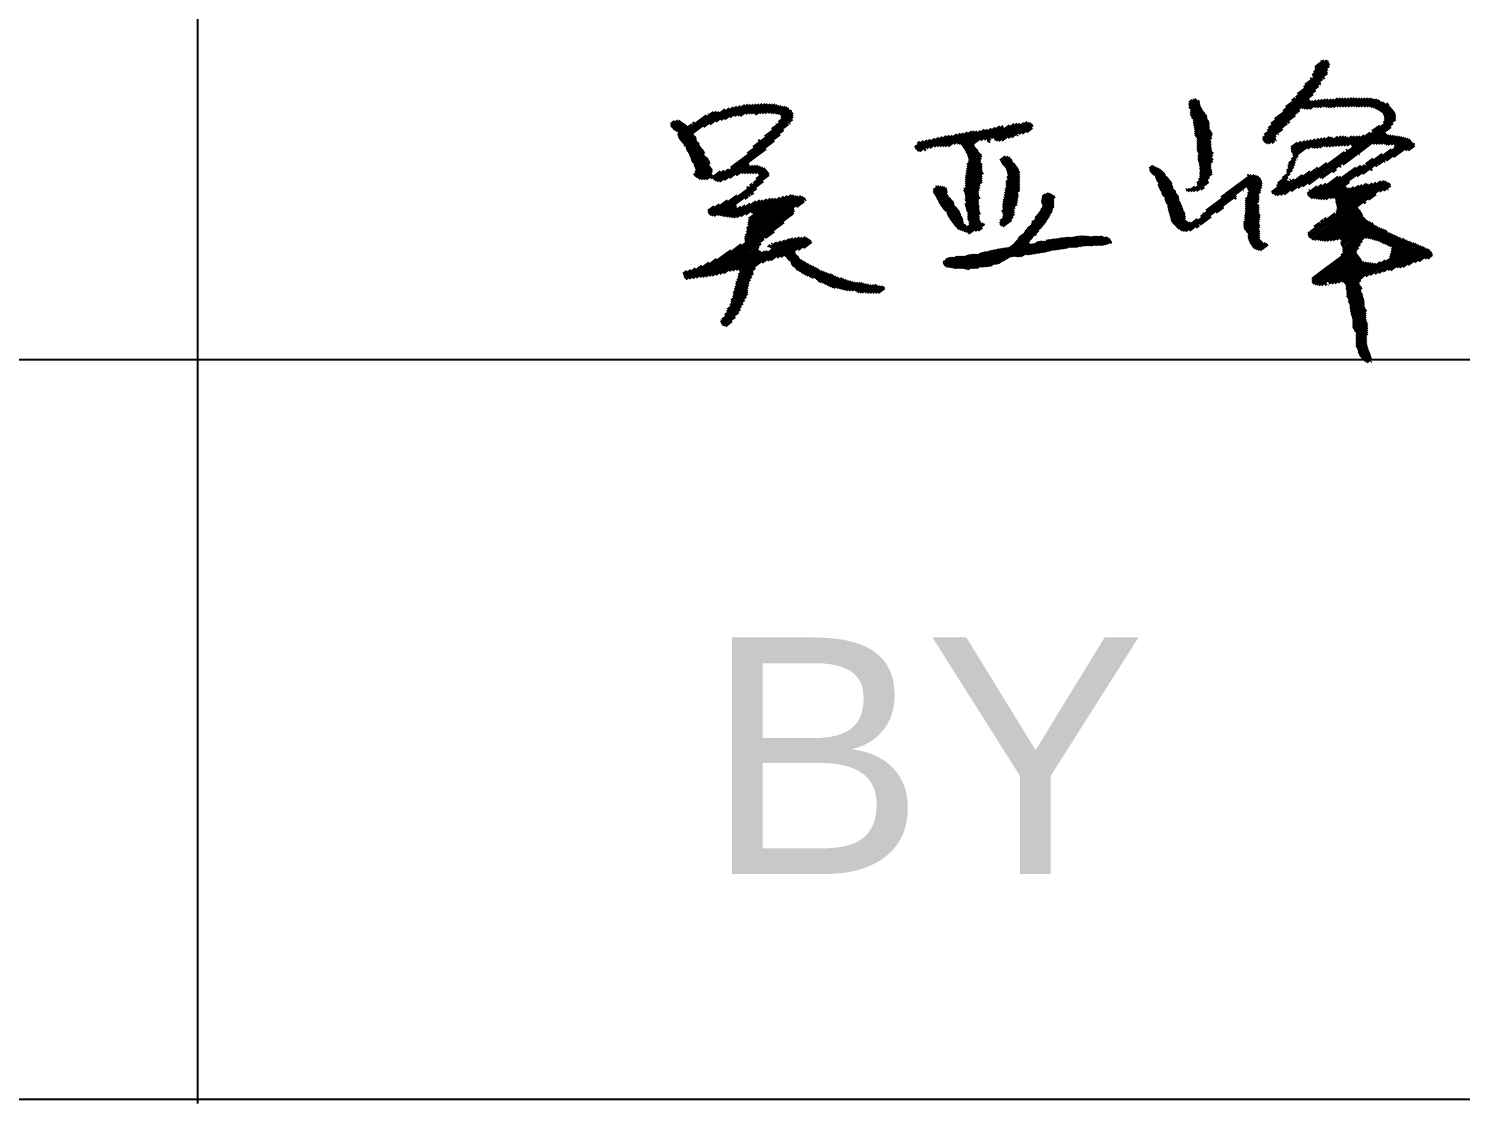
# Model space of a CAD drawing. Header units: millimetres. Extents: x -67 to 528, y -158 to 263.
# Drawn here: x 481.34 to 489.43, y 17.83 to 23.9 of the extents above; entities that cross this region are included whole.
import ezdxf

# ---------------------------------------------------------------- set-up
doc = ezdxf.new("R2010")
doc.units = ezdxf.units.MM
doc.styles.add('Arial', font='ARIAL.TTF', dxfattribs={"height": 0.2})

# ---------------------------------------------------------------- blocks, each defined once
blk = doc.blocks.new('Unknown-251777343-6200')
at = {"color": 7, "linetype": 'Continuous'}
for p, q in [((482.2971, 17.8262), (482.2971, 47.263)), ((433.9535, 22.0317), (513.1357, 22.0314)), ((433.9535, 17.8497), (513.1111, 17.8497))]:
    blk.add_line(p, q, dxfattribs=at)
at = {"color": 7, "linetype": 'Continuous', "style": 'Arial'}
blk.add_text('BY', height=1.33711, dxfattribs=at).set_placement((485.1626, 19.1228))
blk = doc.blocks.new('Unknown-251777343-6202')
at = {"color": 3, "linetype": 'Continuous'}
for p, q in [((488.597, 23.6414), (488.6894, 23.7103)), ((488.6047, 23.6585), (488.6863, 23.7194)), ((488.6115, 23.6864), (488.6614, 23.7236)), ((488.6117, 23.6751), (488.678, 23.7245)), ((488.645, 23.7227), (488.6471, 23.7243)), ((488.5026, 23.5141), (488.6821, 23.6479)), ((488.5125, 23.5329), (488.681, 23.6584)), ((488.548, 23.5707), (488.6826, 23.671)), ((488.5545, 23.587), (488.6935, 23.6905)), ((488.5846, 23.6208), (488.5909, 23.6255)), ((488.599, 23.6315), (488.6941, 23.7023)), ((488.6585, 23.6189), (488.6662, 23.6246)), ((488.3635, 23.3649), (488.616, 23.553)), ((488.3846, 23.392), (488.6325, 23.5767)), ((488.4301, 23.4373), (488.6434, 23.5962)), ((488.4459, 23.4605), (488.6552, 23.6164)), ((488.6417, 23.5836), (488.6442, 23.5854)), ((485.2278, 23.3746), (485.3444, 23.4615)), ((485.2555, 23.3839), (485.3645, 23.4651)), ((485.2761, 23.3878), (485.3888, 23.4719)), ((485.3061, 23.3988), (485.4053, 23.4727)), ((485.3322, 23.4068), (485.4209, 23.473)), ((485.3498, 23.4086), (485.4375, 23.4739)), ((485.3638, 23.4077), (485.4541, 23.4749)), ((485.3937, 23.4185), (485.4706, 23.4758)), ((485.4124, 23.4211), (485.4872, 23.4768)), ((485.4273, 23.4208), (485.5037, 23.4777)), ((485.4413, 23.4199), (485.5177, 23.4768)), ((485.4507, 23.4154), (485.5312, 23.4754)), ((485.4741, 23.4215), (485.5454, 23.4746)), ((485.4894, 23.4215), (485.5605, 23.4745)), ((485.5047, 23.4215), (485.5722, 23.4718)), ((485.5235, 23.4241), (485.5827, 23.4683)), ((485.537, 23.4228), (485.5937, 23.465)), ((485.5504, 23.4214), (485.6054, 23.4624)), ((487.8981, 23.4737), (487.939, 23.5042)), ((487.8989, 23.4629), (487.9463, 23.4982)), ((487.8997, 23.4521), (487.9578, 23.4954)), ((487.8999, 23.4864), (487.9175, 23.4995)), ((487.9066, 23.4459), (487.9603, 23.4859)), ((487.9066, 23.4345), (487.9621, 23.4758)), ((487.9066, 23.4231), (487.9646, 23.4663)), ((487.9208, 23.502), (487.9234, 23.504)), ((488.3259, 23.3027), (488.5844, 23.4953)), ((488.3414, 23.3257), (488.5805, 23.5038)), ((488.348, 23.342), (488.6002, 23.5299)), ((488.4789, 23.4965), (488.4992, 23.5116)), ((488.539, 23.4501), (488.5977, 23.4939)), ((488.5514, 23.448), (488.6168, 23.4967)), ((488.5651, 23.4468), (488.6359, 23.4995)), ((488.5811, 23.4473), (488.6534, 23.5012)), ((488.6092, 23.4569), (488.6705, 23.5026)), ((488.624, 23.4565), (488.6858, 23.5026)), ((488.6397, 23.4568), (488.7011, 23.5026)), ((488.658, 23.4591), (488.7169, 23.503)), ((488.6713, 23.4576), (488.7399, 23.5087)), ((488.6845, 23.456), (488.7557, 23.5091)), ((488.6989, 23.4553), (488.7701, 23.5084)), ((488.7153, 23.4562), (488.7853, 23.5084)), ((488.7361, 23.4603), (488.802, 23.5094)), ((488.7514, 23.4603), (488.8194, 23.511)), ((488.7666, 23.4603), (488.8334, 23.51)), ((488.7819, 23.4603), (488.8481, 23.5096)), ((488.7972, 23.4603), (488.8634, 23.5096)), ((488.8148, 23.462), (488.8787, 23.5096)), ((488.8288, 23.461), (488.894, 23.5096)), ((488.8427, 23.46), (488.9093, 23.5096)), ((488.8568, 23.4591), (488.9246, 23.5096)), ((488.8717, 23.4589), (488.9356, 23.5065)), ((488.8876, 23.4593), (488.9463, 23.5031)), ((488.9037, 23.4599), (488.9608, 23.5025)), ((488.9181, 23.4592), (488.9711, 23.4988)), ((488.9295, 23.4564), (488.9789, 23.4932)), ((488.941, 23.4535), (488.9885, 23.4889)), ((488.9512, 23.4497), (488.9993, 23.4856)), ((488.9606, 23.4454), (489.0075, 23.4803)), ((488.9691, 23.4403), (489.0234, 23.4808)), ((488.9775, 23.4352), (489.0289, 23.4734)), ((488.9856, 23.4298), (489.0308, 23.4635)), ((484.9698, 23.3646), (484.9913, 23.3807)), ((484.9699, 23.3533), (485.0106, 23.3837)), ((484.9742, 23.3451), (485.0234, 23.3817)), ((485.0122, 23.2937), (485.1722, 23.4129)), ((485.0155, 23.2848), (485.2114, 23.4308)), ((485.0197, 23.2765), (485.2295, 23.4329)), ((485.0246, 23.2688), (485.2438, 23.4321)), ((485.0304, 23.2617), (485.2783, 23.4464)), ((485.1571, 23.3448), (485.3024, 23.453)), ((485.1809, 23.4194), (485.1837, 23.4215)), ((485.1932, 23.3602), (485.3242, 23.4579)), ((485.4037, 23.1982), (485.6592, 23.3886)), ((485.4354, 23.2332), (485.6629, 23.4027)), ((485.5017, 23.294), (485.6624, 23.4138)), ((485.5414, 23.3349), (485.6611, 23.4242)), ((485.5633, 23.4196), (485.6187, 23.4609)), ((485.5758, 23.4175), (485.6301, 23.458)), ((485.5792, 23.3745), (485.6572, 23.4326)), ((485.5883, 23.4155), (485.6381, 23.4526)), ((485.594, 23.397), (485.6524, 23.4404)), ((485.5945, 23.4087), (485.6412, 23.4435)), ((487.9066, 23.4117), (487.968, 23.4574)), ((487.913, 23.4051), (487.9727, 23.4496)), ((487.915, 23.3952), (487.9775, 23.4417)), ((487.9219, 23.3889), (487.9823, 23.4339)), ((487.9233, 23.3786), (487.9889, 23.4275)), ((487.9248, 23.3683), (487.9932, 23.4192)), ((487.9263, 23.3581), (487.9991, 23.4123)), ((487.9279, 23.3478), (488.0017, 23.4028)), ((487.9294, 23.3376), (488.0024, 23.392)), ((487.9309, 23.3273), (488.0086, 23.3852)), ((488.3161, 23.2727), (488.5014, 23.4107)), ((488.3163, 23.2842), (488.5243, 23.4392)), ((488.5152, 22.9995), (489.0677, 23.4112)), ((488.5428, 23.0088), (489.0677, 23.3999)), ((488.5753, 23.0216), (489.0667, 23.3877)), ((488.9931, 23.424), (489.0388, 23.4581)), ((488.9975, 23.3704), (489.0661, 23.4215)), ((488.9984, 23.4166), (489.045, 23.4513)), ((489.0021, 23.4079), (489.0507, 23.4441)), ((489.0041, 23.3867), (489.0624, 23.4301)), ((489.0043, 23.3982), (489.057, 23.4375)), ((484.9804, 23.3383), (485.0313, 23.3763)), ((484.9861, 23.3312), (485.0393, 23.3708)), ((484.9937, 23.3255), (485.0472, 23.3653)), ((485.003, 23.3211), (485.055, 23.3598)), ((485.0109, 23.3041), (485.0887, 23.3621)), ((485.0123, 23.3166), (485.0638, 23.3549)), ((485.0374, 23.2555), (485.1004, 23.3025)), ((485.0928, 23.3652), (485.1041, 23.3736)), ((485.224, 23.0415), (485.6085, 23.328)), ((485.2334, 23.0371), (485.5892, 23.3022)), ((485.3098, 23.1168), (485.6361, 23.36)), ((485.5658, 23.3646), (485.568, 23.3662)), ((485.642, 23.3644), (485.6442, 23.366)), ((486.4922, 23.2347), (486.5876, 23.3059)), ((486.5075, 23.2347), (486.6078, 23.3095)), ((486.5227, 23.2347), (486.6244, 23.3105)), ((486.5399, 23.2361), (486.647, 23.316)), ((486.5709, 23.2479), (486.6715, 23.3228)), ((486.5903, 23.2509), (486.6868, 23.3228)), ((486.6027, 23.2488), (486.7021, 23.3228)), ((486.6133, 23.2453), (486.7196, 23.3245)), ((486.6183, 23.2376), (486.7436, 23.331)), ((486.6234, 23.23), (486.7597, 23.3316)), ((486.6285, 23.2224), (486.7835, 23.3379)), ((486.6332, 23.2145), (486.8056, 23.343)), ((486.7233, 23.2703), (486.8303, 23.35)), ((486.7429, 23.2735), (486.8487, 23.3524)), ((486.7582, 23.2735), (486.8526, 23.3439)), ((486.7829, 23.2806), (486.8844, 23.3562)), ((486.7982, 23.2806), (486.9107, 23.3644)), ((486.8023, 23.2722), (486.927, 23.3651)), ((486.8106, 23.267), (486.9423, 23.3651)), ((486.8247, 23.2661), (486.9645, 23.3703)), ((486.8422, 23.2678), (486.985, 23.3742)), ((486.8787, 23.2836), (486.9974, 23.3721)), ((486.8972, 23.286), (487.007, 23.3678)), ((486.9269, 23.2968), (486.9324, 23.3008)), ((486.939, 23.3057), (487.0148, 23.3622)), ((486.9572, 23.3079), (487.019, 23.3539)), ((486.9827, 23.3155), (487.0147, 23.3393)), ((487.9323, 23.3056), (488.0154, 23.3675)), ((487.9325, 23.3171), (488.0131, 23.3772)), ((487.9341, 23.2955), (488.0154, 23.3561)), ((487.939, 23.2878), (488.0154, 23.3447)), ((487.9445, 23.2805), (488.017, 23.3345)), ((487.9445, 23.2691), (488.0221, 23.3269)), ((487.9445, 23.2577), (488.0267, 23.3189)), ((487.9445, 23.2463), (488.0309, 23.3107)), ((488.3207, 23.2647), (488.4552, 23.3649)), ((488.3271, 23.258), (488.4296, 23.3345)), ((488.4043, 23.3042), (488.4065, 23.3058)), ((488.4588, 23.3676), (488.4691, 23.3753)), ((488.64, 23.0584), (489.0524, 23.3657)), ((488.6499, 23.0544), (489.0405, 23.3454)), ((488.8145, 23.2454), (488.8882, 23.3003)), ((488.819, 23.2373), (488.9223, 23.3143)), ((488.8206, 23.1702), (489.0117, 23.3126)), ((488.9345, 23.3234), (488.9768, 23.3549)), ((488.9415, 23.2488), (489.0174, 23.3055)), ((488.9567, 23.2488), (489.0273, 23.3014)), ((488.972, 23.2488), (489.0403, 23.2998)), ((485.0447, 23.2496), (485.1072, 23.2961)), ((485.0455, 23.2388), (485.1134, 23.2894)), ((485.055, 23.2345), (485.1161, 23.28)), ((485.0569, 23.2245), (485.118, 23.27)), ((485.0605, 23.2158), (485.1229, 23.2623)), ((485.0657, 23.2082), (485.1312, 23.2571)), ((485.0699, 23.2), (485.1333, 23.2472)), ((485.0739, 23.1916), (485.1367, 23.2384)), ((485.0778, 23.1831), (485.142, 23.231)), ((485.0817, 23.1747), (485.1476, 23.2238)), ((485.2476, 23.0363), (485.5326, 23.2487)), ((485.2745, 23.045), (485.5089, 23.2196)), ((485.4658, 23.2672), (485.4749, 23.274)), ((485.5329, 23.2489), (485.5572, 23.267)), ((486.3504, 23.2316), (486.3983, 23.2673)), ((486.3507, 23.2433), (486.3517, 23.244)), ((486.3541, 23.2229), (486.4187, 23.2711)), ((486.3602, 23.2162), (486.4385, 23.2745)), ((486.3638, 23.253), (486.378, 23.2636)), ((486.3658, 23.2089), (486.4634, 23.2817)), ((486.3778, 23.2065), (486.4846, 23.286)), ((486.4037, 23.2144), (486.4131, 23.2214)), ((486.4177, 23.2248), (486.5061, 23.2907)), ((486.436, 23.227), (486.5288, 23.2962)), ((486.4598, 23.2334), (486.5461, 23.2977)), ((486.4769, 23.2347), (486.5618, 23.2981)), ((486.6377, 23.2065), (486.6867, 23.243)), ((486.642, 23.1983), (486.6896, 23.2338)), ((486.6463, 23.1901), (486.6958, 23.2271)), ((486.6498, 23.1814), (486.7029, 23.2209)), ((486.7602, 23.2636), (486.7791, 23.2777)), ((486.7673, 23.2575), (486.7755, 23.2636)), ((487.9445, 23.2349), (488.0305, 23.299)), ((487.9445, 23.2235), (488.027, 23.285)), ((487.9445, 23.2121), (488.0226, 23.2704)), ((487.9484, 23.2036), (488.0231, 23.2593)), ((487.9507, 23.1712), (488.0261, 23.2274)), ((487.951, 23.1828), (488.0247, 23.2377)), ((487.9533, 23.1959), (488.0236, 23.2483)), ((488.3348, 23.2524), (488.3913, 23.2945)), ((488.3486, 23.2513), (488.3891, 23.2815)), ((488.3687, 23.2549), (488.3838, 23.2661)), ((488.389, 23.27), (488.3925, 23.2726)), ((488.4756, 23.2206), (488.5324, 23.263)), ((488.4758, 23.2322), (488.5111, 23.2585)), ((488.4772, 23.1649), (488.6329, 23.2809)), ((488.4781, 23.2111), (488.5528, 23.2668)), ((488.4807, 23.2016), (488.5718, 23.2695)), ((488.4847, 23.1932), (488.591, 23.2725)), ((488.4869, 23.1835), (488.6123, 23.2769)), ((488.5704, 23.2229), (488.6511, 23.283)), ((488.592, 23.2276), (488.6689, 23.285)), ((488.6063, 23.2269), (488.6919, 23.2907)), ((488.6211, 23.2265), (488.7037, 23.2881)), ((488.6386, 23.2282), (488.7134, 23.284)), ((488.6581, 22.9352), (489.042, 23.2213)), ((488.6631, 23.2351), (488.7395, 23.292)), ((488.6763, 23.2335), (488.7581, 23.2945)), ((488.693, 23.2345), (488.7729, 23.2941)), ((488.7096, 23.2356), (488.7865, 23.2928)), ((488.7263, 23.2366), (488.7961, 23.2886)), ((488.743, 23.2376), (488.8195, 23.2947)), ((488.7597, 23.2387), (488.8348, 23.2947)), ((488.7763, 23.2397), (488.8501, 23.2947)), ((488.7859, 23.2126), (488.7941, 23.2188)), ((488.792, 23.24), (488.8654, 23.2947)), ((488.848, 23.0653), (489.1379, 23.2813)), ((488.8815, 23.0789), (489.1473, 23.277)), ((488.9687, 23.1325), (489.1534, 23.2701)), ((488.9873, 23.2488), (489.0534, 23.2981)), ((489.0026, 23.2488), (489.0664, 23.2964)), ((489.0132, 23.2454), (489.0795, 23.2947)), ((489.0145, 23.1552), (489.1585, 23.2625)), ((489.025, 23.2427), (489.0925, 23.293)), ((489.0438, 23.2454), (489.1031, 23.2895)), ((489.0557, 23.1745), (489.1655, 23.2564)), ((489.0573, 23.2327), (489.0616, 23.2358)), ((489.0584, 23.2448), (489.1141, 23.2864)), ((489.0639, 23.2376), (489.1264, 23.2842)), ((489.1234, 23.2136), (489.1746, 23.2517)), ((489.139, 23.2138), (489.1745, 23.2402)), ((485.0856, 23.1662), (485.1545, 23.2175)), ((485.0867, 23.1556), (485.16, 23.2102)), ((485.0917, 23.1479), (485.163, 23.2011)), ((485.099, 23.142), (485.1615, 23.1886)), ((485.101, 23.0751), (485.1923, 23.1432)), ((485.1019, 23.1328), (485.1673, 23.1815)), ((485.1036, 23.1226), (485.1741, 23.1751)), ((485.1078, 23.1144), (485.1809, 23.1688)), ((485.1078, 23.0916), (485.1905, 23.1532)), ((485.1117, 23.1058), (485.1863, 23.1615)), ((486.6369, 23.0692), (486.7292, 23.138)), ((486.6391, 23.0822), (486.7226, 23.1445)), ((486.6413, 23.0953), (486.7229, 23.1561)), ((486.6434, 23.1083), (486.727, 23.1705)), ((486.6456, 23.1213), (486.7284, 23.183)), ((486.646, 23.133), (486.7263, 23.1928)), ((486.652, 23.1488), (486.7186, 23.1985)), ((486.6525, 23.172), (486.7079, 23.2132)), ((486.6538, 23.1615), (486.711, 23.2042)), ((486.8316, 23.1574), (486.8621, 23.1801)), ((486.8368, 23.1498), (486.8761, 23.1791)), ((486.8416, 23.142), (486.8859, 23.175)), ((486.8453, 23.1334), (486.8923, 23.1684)), ((486.8522, 23.1272), (486.8987, 23.1618)), ((486.8585, 23.1205), (486.9014, 23.1525)), ((486.8628, 23.1123), (486.9075, 23.1456)), ((486.8671, 23.1041), (486.9138, 23.1389)), ((487.9514, 23.1603), (488.0278, 23.2173)), ((487.9532, 23.1503), (488.0295, 23.2071)), ((487.9556, 23.1407), (488.0364, 23.2009)), ((487.9577, 23.1309), (488.0333, 23.1872)), ((487.9593, 23.1206), (488.0299, 23.1732)), ((487.9601, 23.1098), (488.0346, 23.1653)), ((487.9609, 23.0991), (488.034, 23.1535)), ((488.4585, 23.1281), (488.5043, 23.1623)), ((488.4587, 23.1169), (488.5001, 23.1478)), ((488.4621, 23.1422), (488.5157, 23.1822)), ((488.4776, 22.9943), (488.6769, 23.1428)), ((488.4813, 22.9857), (488.7771, 23.2061)), ((488.5091, 23.1659), (488.5112, 23.1674)), ((488.6428, 22.9352), (488.99, 23.1939)), ((488.7701, 23.1325), (488.8203, 23.1699)), ((488.8619, 23.1896), (488.8636, 23.1908)), ((488.8986, 23.1371), (488.9392, 23.1674)), ((489.0025, 23.1462), (489.0079, 23.1503)), ((485.1064, 23.0677), (485.19, 23.1301)), ((485.1145, 23.0624), (485.1941, 23.1217)), ((485.1225, 23.057), (485.2008, 23.1153)), ((485.1305, 23.0516), (485.2061, 23.1079)), ((485.1431, 23.0495), (485.2054, 23.096)), ((485.1565, 23.0481), (485.203, 23.0828)), ((485.1728, 23.0489), (485.2058, 23.0735)), ((485.1963, 23.055), (485.2066, 23.0627)), ((485.2058, 23.0735), (485.2085, 23.0755)), ((485.2066, 23.0627), (485.2509, 23.0957)), ((485.208, 23.0523), (485.272, 23.1)), ((485.216, 23.0469), (485.2977, 23.1078)), ((485.2218, 22.8576), (485.5266, 23.0848)), ((485.2226, 22.8468), (485.526, 23.0729)), ((485.3049, 23.0562), (485.4136, 23.1372)), ((485.3409, 23.0717), (485.4179, 23.129)), ((485.3717, 23.0832), (485.4332, 23.129)), ((485.387, 23.0832), (485.4485, 23.129)), ((485.4023, 23.0832), (485.463, 23.1285)), ((485.4176, 23.0832), (485.473, 23.1245)), ((485.4328, 23.0832), (485.4838, 23.1212)), ((485.4378, 23.0299), (485.5209, 23.0919)), ((485.4481, 23.0832), (485.4932, 23.1168)), ((485.4535, 23.0531), (485.5151, 23.099)), ((485.4622, 23.0823), (485.5037, 23.1132)), ((485.4688, 23.0758), (485.5094, 23.1061)), ((486.6273, 22.9823), (486.7291, 23.0582)), ((486.6285, 22.9946), (486.7291, 23.0696)), ((486.6349, 23.0108), (486.7372, 23.087)), ((486.6355, 23.0226), (486.7314, 23.0941)), ((486.6359, 23.0343), (486.7309, 23.1051)), ((486.6363, 23.046), (486.7303, 23.1161)), ((486.6366, 23.0576), (486.7297, 23.127)), ((486.8662, 23.0351), (486.9419, 23.0915)), ((486.8662, 23.0237), (486.9419, 23.0801)), ((486.8662, 23.0123), (486.9419, 23.0687)), ((486.8662, 23.0009), (486.9419, 23.0573)), ((486.8703, 23.0609), (486.9352, 23.1092)), ((486.8704, 23.0952), (486.9201, 23.1322)), ((486.8727, 23.0855), (486.9261, 23.1253)), ((486.8739, 23.0522), (486.9389, 23.1006)), ((486.8745, 23.0755), (486.9312, 23.1177)), ((487.6748, 23.1136), (487.6937, 23.1277)), ((487.6773, 23.1042), (487.7035, 23.1237)), ((487.6796, 23.0945), (487.7132, 23.1195)), ((487.684, 23.0863), (487.7229, 23.1153)), ((487.6911, 23.0802), (487.7319, 23.1107)), ((487.6981, 23.0741), (487.7401, 23.1054)), ((487.7084, 23.0704), (487.7472, 23.0993)), ((487.7102, 23.0603), (487.7543, 23.0932)), ((487.7126, 23.0507), (487.761, 23.0868)), ((487.7166, 23.0423), (487.765, 23.0784)), ((487.7217, 23.0347), (487.7696, 23.0704)), ((487.7268, 23.0271), (487.7767, 23.0643)), ((487.9089, 22.9806), (488.015, 23.0596)), ((487.9457, 23.0308), (488.0288, 23.0927)), ((487.947, 23.0204), (488.0291, 23.0816)), ((487.9544, 23.0486), (488.0268, 23.1026)), ((487.9591, 23.0635), (488.0242, 23.1121)), ((487.9596, 23.0753), (488.0231, 23.1226)), ((487.9604, 23.0873), (488.0248, 23.1353)), ((488.014, 22.8767), (488.2764, 23.0722)), ((488.0211, 22.8934), (488.2665, 23.0762)), ((488.0212, 22.8706), (488.2875, 23.069)), ((488.0284, 22.8646), (488.2959, 23.064)), ((488.105, 22.9673), (488.2503, 23.0755)), ((488.2283, 23.0022), (488.3025, 23.0575)), ((488.2288, 23.0709), (488.2367, 23.0768)), ((488.3954, 23.0128), (488.4583, 23.0597)), ((488.4001, 23.0277), (488.4711, 23.0806)), ((488.4268, 23.059), (488.4836, 23.1013)), ((488.4508, 23.0996), (488.496, 23.1333)), ((488.4515, 23.0887), (488.491, 23.1182)), ((488.4664, 23.0201), (488.5404, 23.0753)), ((488.4701, 23.0115), (488.5833, 23.0959)), ((488.4738, 23.0029), (488.614, 23.1074)), ((488.5829, 22.9475), (488.7411, 23.0653)), ((488.5911, 22.9422), (488.7568, 23.0657)), ((488.6056, 22.9416), (488.8098, 23.0938)), ((488.6159, 23.1087), (488.6273, 23.1172)), ((488.619, 22.9402), (488.8702, 23.1274)), ((488.6306, 22.9375), (488.8919, 23.1322)), ((488.7112, 23.0887), (488.7329, 23.1048)), ((488.7512, 23.1185), (488.7585, 23.1239)), ((488.8117, 23.0952), (488.841, 23.1171)), ((488.9256, 23.1003), (488.9362, 23.1082)), ((488.9547, 23.122), (488.966, 23.1304)), ((485.2356, 22.8451), (485.4943, 23.0379)), ((485.2502, 22.8446), (485.4562, 22.9981)), ((485.4006, 23.0023), (485.41, 23.0092)), ((485.4174, 23.0147), (485.433, 23.0264)), ((485.4898, 23.0232), (485.4901, 23.0233)), ((486.4547, 22.979), (486.4991, 23.0121)), ((486.4548, 22.9905), (486.485, 23.013)), ((486.4576, 22.9698), (486.5116, 23.01)), ((486.4626, 22.9621), (486.5205, 23.0053)), ((486.4678, 22.9546), (486.5297, 23.0007)), ((486.4689, 23.0124), (486.4694, 23.0127)), ((486.4722, 22.9465), (486.532, 22.9911)), ((486.4763, 22.9382), (486.5332, 22.9806)), ((486.6319, 22.9744), (486.7291, 23.0468)), ((486.6341, 22.9646), (486.7291, 23.0354)), ((486.6348, 22.931), (486.7139, 22.9899)), ((486.636, 22.9547), (486.7195, 23.0169)), ((486.6361, 22.9434), (486.7176, 23.0041)), ((486.8495, 22.9201), (486.9419, 22.989)), ((486.8514, 22.933), (486.9419, 23.0004)), ((486.8534, 22.9458), (486.9419, 23.0118)), ((486.8553, 22.9586), (486.9419, 23.0231)), ((486.8572, 22.9714), (486.9419, 23.0345)), ((486.8591, 22.9842), (486.9419, 23.0459)), ((486.861, 22.997), (486.8629, 22.9984)), ((487.7252, 23.0145), (487.782, 23.0569)), ((487.7278, 23.0051), (487.7881, 23.05)), ((487.7327, 22.9973), (487.7942, 23.0432)), ((487.7367, 22.989), (487.7995, 23.0357)), ((487.742, 22.9815), (487.8038, 23.0275)), ((487.7445, 22.9719), (487.8062, 23.0179)), ((487.7467, 22.9622), (487.8083, 23.0082)), ((487.759, 22.96), (487.8097, 22.9978)), ((487.7794, 22.9638), (487.8174, 22.9921)), ((487.7998, 22.9677), (487.8242, 22.9858)), ((487.8203, 22.9715), (487.8269, 22.9764)), ((487.8819, 22.9947), (487.8873, 22.9986)), ((487.8845, 22.9852), (487.9026, 22.9986)), ((487.8941, 22.9809), (487.9321, 23.0093)), ((487.9246, 22.9809), (488.0079, 23.043)), ((487.9434, 22.9835), (488.0104, 23.0334)), ((487.967, 22.9897), (487.9865, 23.0042)), ((488.2061, 22.9856), (488.2087, 22.9875)), ((488.2188, 22.9381), (488.3096, 23.0058)), ((488.2188, 22.9267), (488.3041, 22.9903)), ((488.2188, 22.9153), (488.3036, 22.9786)), ((488.2286, 22.9568), (488.3124, 23.0193)), ((488.2306, 22.9697), (488.3124, 23.0307)), ((488.2318, 22.9934), (488.306, 23.0487)), ((488.2355, 22.9848), (488.3094, 23.0399)), ((488.3662, 22.9796), (488.4544, 23.0453)), ((488.3686, 22.97), (488.4589, 23.0373)), ((488.3775, 22.9653), (488.4626, 23.0287)), ((488.3854, 22.9598), (488.4664, 23.0201)), ((488.3992, 22.9587), (488.4701, 23.0115)), ((488.4175, 22.9609), (488.4738, 23.0029)), ((488.4382, 22.965), (488.4776, 22.9943)), ((488.4589, 23.0373), (488.4637, 23.0409)), ((488.4626, 23.0287), (488.4922, 23.0508)), ((488.4694, 23.0452), (488.4739, 23.0485)), ((488.4777, 22.983), (488.4813, 22.9857)), ((488.5677, 22.9703), (488.6223, 23.011)), ((488.5706, 22.9611), (488.6495, 23.0199)), ((488.5755, 22.9534), (488.6747, 23.0273)), ((488.5782, 22.9895), (488.5809, 22.9916)), ((488.5862, 22.745), (488.9826, 23.0403)), ((488.59, 22.7364), (488.9995, 23.0415)), ((488.5937, 22.7278), (489.0115, 23.039)), ((488.5975, 22.7192), (489.0209, 23.0347)), ((488.6012, 22.7106), (489.0295, 23.0297)), ((488.6734, 22.9352), (488.8061, 23.0341)), ((488.6983, 22.9423), (488.7866, 23.0082)), ((488.714, 22.9427), (488.7946, 23.0027)), ((488.7265, 22.9406), (488.8071, 23.0006)), ((488.7275, 22.9185), (488.8582, 23.0159)), ((488.7277, 22.9301), (488.8307, 23.0068)), ((488.7302, 22.8636), (488.9563, 23.0321)), ((488.7319, 22.9104), (488.8774, 23.0189)), ((488.7336, 22.9004), (488.9017, 23.0256)), ((488.7341, 22.8779), (488.9364, 23.0286)), ((488.7352, 22.8902), (488.9137, 23.0232)), ((488.9766, 22.9789), (489.0368, 23.0238)), ((489.0001, 22.985), (489.0385, 23.0136)), ((489.0234, 22.991), (489.0259, 22.9929)), ((485.1818, 22.8733), (485.2153, 22.8983)), ((485.2194, 22.89), (485.2457, 22.9096)), ((485.2202, 22.8792), (485.2906, 22.9316)), ((485.221, 22.8684), (485.3449, 22.9607)), ((485.2426, 22.577), (485.7315, 22.9413)), ((485.2621, 22.842), (485.3415, 22.9013)), ((485.2875, 22.8382), (485.3666, 22.8972)), ((485.3002, 22.8363), (485.3904, 22.9035)), ((485.313, 22.8344), (485.4188, 22.9133)), ((485.326, 22.8328), (485.4511, 22.9259)), ((485.3437, 22.8345), (485.4743, 22.9318)), ((485.3668, 22.8404), (485.4899, 22.9321)), ((485.3891, 22.7089), (485.7174, 22.9535)), ((485.3894, 22.7205), (485.7054, 22.956)), ((485.3901, 22.9375), (485.4096, 22.952)), ((485.3903, 22.6984), (485.7255, 22.9482)), ((485.3923, 22.7341), (485.6893, 22.9554)), ((485.3953, 22.8502), (485.5136, 22.9383)), ((485.3989, 22.7504), (485.6766, 22.9573)), ((485.4008, 22.7746), (485.6535, 22.9629)), ((485.402, 22.7641), (485.6653, 22.9603)), ((485.4073, 22.7908), (485.63, 22.9567)), ((485.4079, 22.8027), (485.6088, 22.9524)), ((485.4091, 22.815), (485.5862, 22.9469)), ((485.4124, 22.8288), (485.5647, 22.9423)), ((485.4141, 22.9553), (485.4204, 22.96)), ((485.4255, 22.9638), (485.4393, 22.9741)), ((485.4257, 22.8615), (485.5341, 22.9423)), ((485.4334, 22.8559), (485.5494, 22.9423)), ((485.682, 22.893), (485.7253, 22.9253)), ((485.7319, 22.9302), (485.736, 22.9332)), ((486.4804, 22.9299), (486.533, 22.969)), ((486.4847, 22.9217), (486.5381, 22.9614)), ((486.4893, 22.9137), (486.5409, 22.9521)), ((486.494, 22.9058), (486.5483, 22.9463)), ((486.499, 22.8981), (486.5552, 22.94)), ((486.504, 22.8904), (486.561, 22.933)), ((486.5089, 22.8827), (486.5672, 22.9262)), ((486.5151, 22.8759), (486.5708, 22.9175)), ((486.5223, 22.8699), (486.5718, 22.9068)), ((486.5305, 22.8646), (486.5781, 22.9002)), ((486.6346, 22.9081), (486.7112, 22.9651)), ((486.6353, 22.8972), (486.7135, 22.9555)), ((486.6398, 22.8891), (486.718, 22.9474)), ((486.6402, 22.9236), (486.7102, 22.9758)), ((486.6416, 22.8791), (486.7102, 22.9302)), ((486.6438, 22.8694), (486.7102, 22.9188)), ((486.6485, 22.8615), (486.7102, 22.9074)), ((486.6487, 22.8502), (486.7144, 22.8992)), ((486.8411, 22.8683), (486.9313, 22.9355)), ((486.8459, 22.8605), (486.9291, 22.9225)), ((486.8473, 22.8957), (486.9344, 22.9606)), ((486.8473, 22.8843), (486.9335, 22.9485)), ((486.8476, 22.9073), (486.9341, 22.9718)), ((486.848, 22.8507), (486.9269, 22.9095)), ((487.0129, 22.8066), (487.1358, 22.8981)), ((487.0286, 22.8227), (487.1358, 22.9026)), ((487.0322, 22.8299), (487.1358, 22.9071)), ((487.0339, 22.8356), (487.1358, 22.9116)), ((487.0416, 22.8459), (487.1358, 22.9161)), ((487.0505, 22.857), (487.1358, 22.9205)), ((487.0568, 22.8662), (487.1358, 22.925)), ((487.0617, 22.8743), (487.1358, 22.9295)), ((487.0659, 22.8819), (487.1358, 22.934)), ((487.0672, 22.9143), (487.1299, 22.961)), ((487.0675, 22.919), (487.1265, 22.963)), ((487.0678, 22.9237), (487.1231, 22.9649)), ((487.068, 22.9283), (487.1197, 22.9669)), ((487.0683, 22.9331), (487.1163, 22.9688)), ((487.0691, 22.9381), (487.1129, 22.9708)), ((487.0692, 22.9113), (487.1334, 22.9591)), ((487.0701, 22.9433), (487.1096, 22.9727)), ((487.0701, 22.8895), (487.1358, 22.9385)), ((487.0713, 22.9083), (487.1368, 22.9571)), ((487.0715, 22.9489), (487.1022, 22.9717)), ((487.0726, 22.8958), (487.1358, 22.943)), ((487.0729, 22.9544), (487.0879, 22.9656)), ((487.0729, 22.9051), (487.1399, 22.955)), ((487.0737, 22.9012), (487.1418, 22.9519)), ((487.7534, 22.9558), (487.7579, 22.9592)), ((487.7579, 22.9592), (487.759, 22.96)), ((487.7611, 22.9502), (487.7785, 22.9631)), ((487.7631, 22.9402), (487.7802, 22.953)), ((487.764, 22.9296), (487.8052, 22.9603)), ((487.7672, 22.9206), (487.8298, 22.9672)), ((487.7722, 22.9129), (487.8366, 22.9609)), ((487.777, 22.9051), (487.8413, 22.953)), ((487.7785, 22.9631), (487.7794, 22.9638)), ((487.7791, 22.8953), (487.8425, 22.9425)), ((487.7802, 22.953), (487.7991, 22.9671)), ((487.7812, 22.8855), (487.8436, 22.9319)), ((487.7834, 22.8757), (487.8495, 22.925)), ((487.7856, 22.8659), (487.8534, 22.9165)), ((487.7878, 22.8562), (487.8571, 22.9078)), ((487.7901, 22.8465), (487.8602, 22.8987)), ((487.7991, 22.9671), (487.7998, 22.9677)), ((487.8052, 22.9603), (487.8197, 22.971)), ((487.8197, 22.971), (487.8203, 22.9715)), ((488.0356, 22.8586), (488.1671, 22.9565)), ((488.0804, 22.9489), (488.1036, 22.9662)), ((488.1572, 22.9378), (488.1666, 22.9448)), ((488.214, 22.8435), (488.2944, 22.9034)), ((488.2188, 22.904), (488.2957, 22.9613)), ((488.2188, 22.8926), (488.2955, 22.9498)), ((488.2188, 22.8812), (488.296, 22.9387)), ((488.2188, 22.8698), (488.2939, 22.9257)), ((488.2188, 22.8584), (488.2873, 22.9095)), ((488.889, 22.9136), (488.8998, 22.9216)), ((488.9155, 22.9334), (488.9562, 22.9637)), ((485.1814, 22.8617), (485.2194, 22.89)), ((485.1863, 22.854), (485.2202, 22.8792)), ((485.1935, 22.8479), (485.221, 22.8684)), ((485.2019, 22.8428), (485.2218, 22.8576)), ((485.215, 22.8412), (485.2226, 22.8468)), ((485.2434, 22.5662), (485.6676, 22.8823)), ((485.2442, 22.5554), (485.6695, 22.8723)), ((485.245, 22.5446), (485.6487, 22.8454)), ((485.2747, 22.8401), (485.3434, 22.8913)), ((485.6489, 22.8456), (485.6665, 22.8587)), ((486.5331, 22.8552), (486.5845, 22.8935)), ((486.5357, 22.8457), (486.5908, 22.8868)), ((486.5396, 22.8373), (486.596, 22.8793)), ((486.5446, 22.8296), (486.6011, 22.8717)), ((486.5497, 22.822), (486.6048, 22.8631)), ((486.555, 22.8146), (486.6085, 22.8544)), ((486.5604, 22.8072), (486.6122, 22.8458)), ((486.5659, 22.7999), (486.6161, 22.8373)), ((486.5712, 22.7925), (486.6199, 22.8288)), ((486.5766, 22.7851), (486.6228, 22.8195)), ((486.619, 22.7597), (486.7154, 22.8316)), ((486.629, 22.7558), (486.7171, 22.8215)), ((486.6487, 22.8388), (486.7131, 22.8868)), ((486.6487, 22.8274), (486.714, 22.8761)), ((486.6517, 22.8183), (486.7161, 22.8663)), ((486.6559, 22.7986), (486.7149, 22.8426)), ((486.6561, 22.8102), (486.7205, 22.8582)), ((486.7435, 22.5564), (487.096, 22.8192)), ((486.8299, 22.803), (486.913, 22.8649)), ((486.8321, 22.7933), (486.9131, 22.8536)), ((486.8323, 22.8162), (486.9133, 22.8765)), ((486.8405, 22.7881), (486.9045, 22.8358)), ((486.8469, 22.8385), (486.9166, 22.8904)), ((486.8609, 22.792), (486.8982, 22.8197)), ((486.9154, 22.6891), (487.1019, 22.828)), ((486.9256, 22.7012), (487.1061, 22.8356)), ((486.9331, 22.7112), (487.1102, 22.8432)), ((486.9635, 22.7383), (487.1144, 22.8508)), ((486.9695, 22.7473), (487.1185, 22.8584)), ((486.9755, 22.7563), (487.1227, 22.8659)), ((486.9816, 22.7652), (487.1247, 22.8719)), ((486.9876, 22.7742), (487.1257, 22.8772)), ((487.008, 22.7939), (487.1285, 22.8837)), ((487.0138, 22.8028), (487.1358, 22.8936)), ((487.794, 22.838), (487.863, 22.8894)), ((487.7957, 22.8279), (487.8665, 22.8806)), ((487.7975, 22.8179), (487.8704, 22.8721)), ((487.8025, 22.8102), (487.8743, 22.8637)), ((487.8071, 22.8023), (487.8769, 22.8542)), ((487.8133, 22.7954), (487.8782, 22.8438)), ((487.8196, 22.7887), (487.8783, 22.8325)), ((487.8259, 22.7821), (487.8792, 22.8218)), ((487.8327, 22.7757), (487.8869, 22.8161)), ((487.8565, 22.7593), (487.9472, 22.8269)), ((487.8676, 22.7562), (488.0212, 22.8706)), ((487.8807, 22.7546), (488.0284, 22.8646)), ((487.9027, 22.7595), (488.0356, 22.8586)), ((487.9637, 22.7936), (488.0236, 22.8382)), ((487.9653, 22.8404), (488.014, 22.8767)), ((487.9773, 22.8607), (487.978, 22.8612)), ((487.9961, 22.8747), (488.0068, 22.8827)), ((488.0068, 22.8827), (488.02, 22.8925)), ((488.0536, 22.8606), (488.0947, 22.8912)), ((488.2093, 22.8058), (488.2944, 22.8692)), ((488.2093, 22.7944), (488.2944, 22.8578)), ((488.2093, 22.783), (488.3004, 22.8509)), ((488.21, 22.7721), (488.3016, 22.8404)), ((488.214, 22.8321), (488.2944, 22.892)), ((488.214, 22.8207), (488.2944, 22.8806)), ((488.2151, 22.7646), (488.299, 22.8271)), ((488.2157, 22.8561), (488.2177, 22.8576)), ((488.5825, 22.7536), (488.7244, 22.8593)), ((488.6106, 22.7062), (488.8555, 22.8886)), ((488.626, 22.7063), (488.8598, 22.8805)), ((488.6397, 22.7051), (488.8672, 22.8746)), ((488.6424, 22.8096), (488.6592, 22.8221)), ((488.6518, 22.7027), (488.8724, 22.8671)), ((488.6633, 22.8252), (488.6732, 22.8325)), ((488.6636, 22.7001), (488.8774, 22.8594)), ((488.6795, 22.7005), (488.8812, 22.8508)), ((488.6978, 22.7028), (488.8826, 22.8405)), ((488.7161, 22.705), (488.8907, 22.8351)), ((488.7342, 22.7071), (488.8969, 22.8284)), ((488.7521, 22.7091), (488.9011, 22.8201)), ((488.7599, 22.7035), (488.9109, 22.816)), ((485.2458, 22.5338), (485.6104, 22.8055)), ((485.5065, 22.7167), (485.5563, 22.7538)), ((486.5852, 22.7802), (486.6241, 22.8091)), ((486.5892, 22.7717), (486.6271, 22.8)), ((486.5964, 22.7657), (486.6353, 22.7947)), ((486.6067, 22.762), (486.6421, 22.7883)), ((486.6378, 22.751), (486.7207, 22.8128)), ((486.6486, 22.7476), (486.7255, 22.8049)), ((486.6551, 22.7411), (486.6664, 22.7495)), ((486.6664, 22.7495), (486.7368, 22.8019)), ((486.692, 22.7572), (486.7441, 22.796)), ((486.7083, 22.758), (486.7324, 22.7759)), ((486.7504, 22.5571), (487.09, 22.8102)), ((486.7573, 22.5578), (487.082, 22.7997)), ((486.7647, 22.5588), (487.073, 22.7885)), ((486.772, 22.5598), (487.064, 22.7774)), ((486.7794, 22.5608), (487.0488, 22.7616)), ((486.7983, 22.5704), (487.0499, 22.7579)), ((486.8054, 22.5712), (487.0372, 22.7439)), ((486.8397, 22.7876), (486.8405, 22.7881)), ((486.8488, 22.7829), (486.8517, 22.7851)), ((486.8517, 22.7851), (486.8609, 22.792)), ((486.9394, 22.7204), (486.9625, 22.7376)), ((487.0128, 22.8109), (487.0155, 22.813)), ((487.0298, 22.7339), (487.036, 22.7386)), ((487.8402, 22.7699), (487.8939, 22.8099)), ((487.8484, 22.7646), (487.9071, 22.8084)), ((487.9403, 22.7762), (487.9587, 22.7899)), ((488.2209, 22.7575), (488.2965, 22.8138)), ((488.2263, 22.7501), (488.2952, 22.8015)), ((488.233, 22.7437), (488.2994, 22.7932)), ((488.233, 22.7323), (488.2998, 22.7821)), ((488.233, 22.7209), (488.2954, 22.7674)), ((488.2347, 22.7108), (488.2992, 22.7588)), ((488.2382, 22.702), (488.2992, 22.7474)), ((488.2418, 22.6933), (488.2992, 22.7361)), ((488.5714, 22.7339), (488.5862, 22.745)), ((488.5719, 22.7456), (488.5798, 22.7516)), ((488.5759, 22.7258), (488.59, 22.7364)), ((488.5823, 22.7534), (488.5825, 22.7536)), ((488.606, 22.7825), (488.6386, 22.8067)), ((488.7572, 22.6901), (488.9203, 22.8116)), ((488.7577, 22.6222), (488.9693, 22.7798)), ((488.7588, 22.6799), (488.9273, 22.8055)), ((488.7625, 22.6713), (488.9395, 22.8032)), ((488.7673, 22.6635), (488.9439, 22.7951)), ((488.7673, 22.6521), (488.9523, 22.7899)), ((488.7673, 22.6407), (488.9607, 22.7848)), ((488.9005, 22.7172), (488.9786, 22.7754)), ((488.9138, 22.7157), (488.9885, 22.7713)), ((488.9251, 22.7127), (488.9988, 22.7677)), ((488.9364, 22.7098), (489.0092, 22.764)), ((488.9477, 22.7068), (489.0176, 22.7588)), ((488.959, 22.7038), (489.0219, 22.7507)), ((488.9696, 22.7003), (489.0331, 22.7476)), ((488.9791, 22.696), (489.0429, 22.7436)), ((488.9886, 22.6917), (489.0519, 22.7389)), ((488.9981, 22.6874), (489.0611, 22.7343)), ((485.2418, 22.5878), (485.369, 22.6826)), ((485.2466, 22.523), (485.4988, 22.7109)), ((485.2492, 22.5136), (485.4803, 22.6857)), ((485.2699, 22.5176), (485.4701, 22.6668)), ((485.3022, 22.5302), (485.4668, 22.6529)), ((485.3453, 22.4826), (485.6598, 22.717)), ((485.3516, 22.4987), (485.6373, 22.7116)), ((485.354, 22.5119), (485.6147, 22.7062)), ((485.4884, 22.5779), (485.6789, 22.7198)), ((485.5181, 22.5886), (485.698, 22.7227)), ((485.5184, 22.6686), (485.5339, 22.6802)), ((485.5294, 22.6654), (485.5688, 22.6947)), ((485.5355, 22.5902), (485.712, 22.7217)), ((485.5373, 22.6599), (485.5919, 22.7006)), ((485.5397, 22.6845), (485.5455, 22.6888)), ((485.5732, 22.6069), (485.7317, 22.725)), ((485.5938, 22.6109), (485.7393, 22.7193)), ((485.6154, 22.6156), (485.7491, 22.7152)), ((485.6231, 22.6099), (485.7562, 22.7091)), ((485.6394, 22.7132), (485.6407, 22.7142)), ((485.6913, 22.6494), (485.7638, 22.7034)), ((485.7228, 22.6615), (485.7674, 22.6947)), ((486.6774, 22.5476), (486.8223, 22.6555)), ((486.6834, 22.5476), (486.8287, 22.6558)), ((486.6894, 22.5476), (486.8362, 22.6569)), ((486.6955, 22.5476), (486.8437, 22.658)), ((486.7015, 22.5476), (486.8512, 22.6592)), ((486.7171, 22.5548), (486.8587, 22.6603)), ((486.7237, 22.5552), (486.8663, 22.6614)), ((486.7303, 22.5556), (486.8738, 22.6625)), ((486.7369, 22.556), (486.8813, 22.6636)), ((486.8127, 22.5721), (487.0162, 22.7238)), ((486.815, 22.6546), (486.8151, 22.6546)), ((486.8221, 22.5747), (487.0073, 22.7127)), ((486.8477, 22.5893), (486.9989, 22.7019)), ((486.8677, 22.5997), (486.9937, 22.6936)), ((486.8902, 22.612), (486.9939, 22.6893)), ((486.8983, 22.6135), (486.9961, 22.6864)), ((486.9062, 22.6149), (486.9997, 22.6846)), ((486.9125, 22.6151), (487.0039, 22.6832)), ((486.9184, 22.6151), (487.0096, 22.683)), ((486.9236, 22.6144), (487.0154, 22.6828)), ((486.9288, 22.6138), (487.0239, 22.6847)), ((486.9339, 22.6132), (487.0447, 22.6957)), ((486.9401, 22.6132), (487.0534, 22.6977)), ((486.9478, 22.6145), (487.061, 22.6989)), ((486.9703, 22.6269), (487.0679, 22.6995)), ((486.9756, 22.6263), (487.0737, 22.6994)), ((486.9808, 22.6257), (487.0796, 22.6993)), ((486.9861, 22.6251), (487.0854, 22.6992)), ((486.9918, 22.6249), (487.102, 22.707)), ((486.9981, 22.6251), (487.1089, 22.7076)), ((487.0059, 22.6264), (487.1158, 22.7083)), ((487.0139, 22.6279), (487.1227, 22.709)), ((487.0219, 22.6294), (487.1298, 22.7098)), ((487.0297, 22.6307), (487.1371, 22.7108)), ((487.0375, 22.632), (487.1446, 22.7119)), ((487.0453, 22.6334), (487.1524, 22.7132)), ((487.0531, 22.6347), (487.1601, 22.7145)), ((487.0608, 22.636), (487.1679, 22.7158)), ((487.0686, 22.6373), (487.1755, 22.717)), ((487.0752, 22.6377), (487.1828, 22.7179)), ((487.0817, 22.638), (487.19, 22.7188)), ((487.0916, 22.7038), (487.0951, 22.7063)), ((487.0932, 22.6422), (487.1972, 22.7197)), ((487.1014, 22.6438), (487.2038, 22.7201)), ((487.1133, 22.6482), (487.2103, 22.7205)), ((487.1206, 22.6492), (487.2163, 22.7204)), ((487.128, 22.6502), (487.2222, 22.7204)), ((487.1354, 22.6512), (487.2282, 22.7203)), ((487.1427, 22.6522), (487.2341, 22.7203)), ((487.1501, 22.6532), (487.2421, 22.7217)), ((487.1575, 22.6542), (487.2505, 22.7235)), ((487.165, 22.6553), (487.259, 22.7253)), ((487.1724, 22.6563), (487.2674, 22.7271)), ((487.1799, 22.6574), (487.274, 22.7276)), ((487.1874, 22.6585), (487.2805, 22.7279)), ((487.1949, 22.6597), (487.287, 22.7283)), ((487.2024, 22.6608), (487.2935, 22.7286)), ((487.2099, 22.6619), (487.2996, 22.7287)), ((487.2232, 22.6673), (487.3054, 22.7286)), ((487.2291, 22.6672), (487.3112, 22.7284)), ((487.2349, 22.667), (487.3165, 22.7279)), ((487.2407, 22.6668), (487.3218, 22.7273)), ((487.2465, 22.6667), (487.3271, 22.7268)), ((487.2527, 22.6669), (487.3324, 22.7262)), ((487.2594, 22.6674), (487.3377, 22.7257)), ((487.2664, 22.6681), (487.3414, 22.724)), ((487.2744, 22.6695), (487.346, 22.7229)), ((487.2823, 22.671), (487.3579, 22.7273)), ((487.2902, 22.6724), (487.3639, 22.7273)), ((487.2975, 22.6733), (487.3699, 22.7273)), ((487.3047, 22.6742), (487.3759, 22.7273)), ((487.3118, 22.675), (487.382, 22.7273)), ((487.3186, 22.6756), (487.388, 22.7273)), ((487.3249, 22.6758), (487.394, 22.7273)), ((487.3309, 22.6758), (487.4, 22.7273)), ((487.3364, 22.6754), (487.406, 22.7273)), ((487.342, 22.6751), (487.4112, 22.7267)), ((487.3476, 22.6748), (487.4147, 22.7248)), ((487.3532, 22.6744), (487.3533, 22.6746)), ((487.3579, 22.678), (487.4182, 22.7229)), ((487.3639, 22.678), (487.4228, 22.7218)), ((487.3699, 22.678), (487.4283, 22.7214)), ((487.3759, 22.678), (487.4369, 22.7234)), ((487.3819, 22.678), (487.4409, 22.7219)), ((487.388, 22.678), (487.4432, 22.7191)), ((487.394, 22.678), (487.4434, 22.7148)), ((487.4, 22.678), (487.4473, 22.7132)), ((487.4063, 22.6782), (487.4528, 22.7128)), ((487.4147, 22.6799), (487.4546, 22.7097)), ((487.4231, 22.6817), (487.4565, 22.7066)), ((487.4322, 22.684), (487.4588, 22.7038)), ((487.4423, 22.6871), (487.4607, 22.7008)), ((487.4527, 22.6903), (487.4622, 22.6974)), ((488.2462, 22.6852), (488.2992, 22.7247)), ((488.2511, 22.6775), (488.2513, 22.6776)), ((488.2513, 22.6776), (488.2992, 22.7133)), ((488.2568, 22.6703), (488.2585, 22.6716)), ((488.2585, 22.6716), (488.3046, 22.7059)), ((488.2625, 22.6631), (488.2657, 22.6655)), ((488.2657, 22.6655), (488.3113, 22.6996)), ((488.2698, 22.6572), (488.2728, 22.6595)), ((488.2728, 22.6595), (488.3178, 22.693)), ((488.2799, 22.6534), (488.28, 22.6535)), ((488.28, 22.6535), (488.3307, 22.6912)), ((488.2902, 22.6497), (488.3409, 22.6874)), ((488.3034, 22.6481), (488.3464, 22.6801)), ((488.5823, 22.7193), (488.5937, 22.7278)), ((488.5904, 22.7139), (488.5975, 22.7192)), ((488.5984, 22.7085), (488.6012, 22.7106)), ((488.6724, 22.5472), (488.8787, 22.7009)), ((488.6762, 22.5386), (488.8681, 22.6817)), ((488.6799, 22.53), (488.8575, 22.6624)), ((488.9007, 22.5009), (489.158, 22.6926)), ((488.925, 22.5076), (489.1717, 22.6915)), ((488.9499, 22.5148), (489.1821, 22.6878)), ((488.9728, 22.5204), (489.19, 22.6823)), ((488.997, 22.5271), (489.1991, 22.6777)), ((489.0076, 22.6831), (489.0705, 22.7299)), ((489.0171, 22.6788), (489.0802, 22.7258)), ((489.0241, 22.5359), (489.2089, 22.6736)), ((489.0266, 22.6745), (489.0897, 22.7215)), ((489.0338, 22.6115), (489.1495, 22.6977)), ((489.0361, 22.6701), (489.0985, 22.7167)), ((489.0371, 22.6253), (489.1387, 22.701)), ((489.0387, 22.5354), (489.2202, 22.6706)), ((489.0405, 22.6392), (489.1296, 22.7057)), ((489.0438, 22.6531), (489.1197, 22.7096)), ((489.0456, 22.6658), (489.1131, 22.7161)), ((489.0747, 22.5508), (489.2297, 22.6663)), ((489.0894, 22.5504), (489.2378, 22.661)), ((489.1094, 22.5539), (489.2487, 22.6577)), ((489.1396, 22.565), (489.2573, 22.6527)), ((485.0574, 22.4845), (485.1852, 22.5798)), ((485.0758, 22.4868), (485.2294, 22.6013)), ((485.0955, 22.4902), (485.241, 22.5986)), ((485.115, 22.4932), (485.2418, 22.5878)), ((485.1363, 22.4978), (485.2426, 22.577)), ((485.241, 22.5986), (485.3094, 22.6496)), ((485.3216, 22.5333), (485.4736, 22.6466)), ((485.3424, 22.5374), (485.4817, 22.6412)), ((485.356, 22.5362), (485.5013, 22.6445)), ((485.3604, 22.5281), (485.5176, 22.6452)), ((485.6277, 22.6019), (485.6745, 22.6368)), ((485.6333, 22.5947), (485.6768, 22.6271)), ((485.6408, 22.5889), (485.685, 22.6219)), ((485.6492, 22.5838), (485.6917, 22.6155)), ((485.6512, 22.5739), (485.6959, 22.6072)), ((485.654, 22.5646), (485.7016, 22.6001)), ((485.6604, 22.558), (485.7102, 22.5951)), ((485.669, 22.553), (485.7187, 22.59)), ((485.6753, 22.5463), (485.7272, 22.585)), ((485.6809, 22.5391), (485.7357, 22.5799)), ((485.6893, 22.5339), (485.7444, 22.575)), ((486.5107, 22.5758), (486.5532, 22.6075)), ((486.5108, 22.5804), (486.5456, 22.6063)), ((486.5114, 22.5853), (486.5154, 22.5882)), ((486.5115, 22.5719), (486.5594, 22.6076)), ((486.5133, 22.5688), (486.5654, 22.6076)), ((486.5151, 22.5656), (486.5713, 22.6075)), ((486.5172, 22.5627), (486.5867, 22.6145)), ((486.5202, 22.5605), (486.5927, 22.6145)), ((486.5232, 22.5582), (486.5988, 22.6145)), ((486.5245, 22.5951), (486.5348, 22.6027)), ((486.5262, 22.556), (486.6048, 22.6145)), ((486.5303, 22.5545), (486.6108, 22.6145)), ((486.5361, 22.5544), (486.6168, 22.6145)), ((486.5418, 22.5542), (486.6228, 22.6145)), ((486.5474, 22.5539), (486.6288, 22.6145)), ((486.5524, 22.5531), (486.6349, 22.6145)), ((486.5572, 22.5522), (486.6474, 22.6194)), ((486.5615, 22.5509), (486.6561, 22.6214)), ((486.5659, 22.5496), (486.6648, 22.6234)), ((486.5702, 22.5484), (486.6725, 22.6246)), ((486.5751, 22.5476), (486.6794, 22.6253)), ((486.5811, 22.5476), (486.6858, 22.6256)), ((486.5871, 22.5476), (486.6917, 22.6255)), ((486.5932, 22.5476), (486.6975, 22.6253)), ((486.5992, 22.5476), (486.7034, 22.6252)), ((486.6052, 22.5476), (486.7093, 22.6251)), ((486.6112, 22.5476), (486.7241, 22.6317)), ((486.6172, 22.5476), (486.7362, 22.6363)), ((486.6232, 22.5476), (486.7449, 22.6382)), ((486.628, 22.5466), (486.7525, 22.6394)), ((486.6321, 22.5452), (486.7602, 22.6406)), ((486.6363, 22.5439), (486.7692, 22.6429)), ((486.6408, 22.5427), (486.7788, 22.6456)), ((486.6454, 22.5417), (486.7876, 22.6476)), ((486.6501, 22.5407), (486.7955, 22.6491)), ((486.6654, 22.5476), (486.8029, 22.65)), ((486.6714, 22.5476), (486.8102, 22.651)), ((486.9584, 22.6179), (486.969, 22.6259)), ((487.1082, 22.6444), (487.1092, 22.6451)), ((488.6836, 22.5214), (488.8469, 22.6431)), ((488.6874, 22.5128), (488.8476, 22.6322)), ((488.6911, 22.5042), (488.8529, 22.6248)), ((488.6949, 22.4956), (488.8582, 22.6173)), ((488.6986, 22.487), (488.8636, 22.6099)), ((488.7024, 22.4784), (488.8689, 22.6025)), ((488.7061, 22.4698), (488.8743, 22.5951)), ((488.7099, 22.4612), (488.8796, 22.5877)), ((488.7253, 22.4613), (488.889, 22.5833)), ((488.7444, 22.4642), (488.902, 22.5816)), ((488.7655, 22.4685), (488.915, 22.5799)), ((488.7749, 22.4641), (488.928, 22.5782)), ((488.7817, 22.4578), (488.9409, 22.5765)), ((488.786, 22.4382), (488.9803, 22.583)), ((488.7867, 22.4501), (488.9539, 22.5747)), ((488.8816, 22.4981), (489.0097, 22.5935)), ((489.174, 22.5793), (489.264, 22.6463)), ((489.1986, 22.5862), (489.2697, 22.6392)), ((489.2335, 22.6008), (489.2746, 22.6314)), ((489.2479, 22.6001), (489.2754, 22.6206)), ((485.0407, 22.5176), (485.0619, 22.5334)), ((485.0437, 22.5085), (485.0833, 22.538)), ((485.046, 22.4988), (485.1108, 22.5471)), ((485.0506, 22.4908), (485.1465, 22.5623)), ((485.1508, 22.4971), (485.2434, 22.5662)), ((485.1678, 22.4985), (485.2442, 22.5554)), ((485.189, 22.5029), (485.245, 22.5446)), ((485.2061, 22.5042), (485.2458, 22.5338)), ((485.2263, 22.5079), (485.2466, 22.523)), ((485.3314, 22.4268), (485.4281, 22.4987)), ((485.3347, 22.4406), (485.4379, 22.5174)), ((485.3387, 22.455), (485.4369, 22.5282)), ((485.3404, 22.4676), (485.4491, 22.5486)), ((485.6987, 22.5296), (485.7533, 22.5702)), ((485.7064, 22.5239), (485.7622, 22.5655)), ((485.7142, 22.5183), (485.7714, 22.561)), ((485.7224, 22.5131), (485.7806, 22.5565)), ((485.7311, 22.5081), (485.7898, 22.5519)), ((485.741, 22.5042), (485.799, 22.5474)), ((485.752, 22.501), (485.8067, 22.5417)), ((485.7598, 22.4954), (485.8144, 22.5361)), ((485.7707, 22.4921), (485.8254, 22.5328)), ((485.7844, 22.4909), (485.8355, 22.529)), ((485.7928, 22.4858), (485.8446, 22.5244)), ((485.7987, 22.4788), (485.8553, 22.521)), ((485.8056, 22.4725), (485.8647, 22.5166)), ((485.8134, 22.467), (485.8783, 22.5153)), ((485.8263, 22.4652), (485.8873, 22.5106)), ((485.8355, 22.4607), (485.8954, 22.5053)), ((485.8441, 22.4557), (485.9052, 22.5012)), ((485.8534, 22.4512), (485.9149, 22.497)), ((485.8627, 22.4468), (485.9244, 22.4927)), ((485.8724, 22.4426), (485.9395, 22.4926)), ((488.5947, 22.4665), (488.6799, 22.53)), ((488.5948, 22.478), (488.6762, 22.5386)), ((488.5956, 22.49), (488.6724, 22.5472)), ((488.6001, 22.4592), (488.6836, 22.5214)), ((488.6103, 22.4553), (488.6874, 22.5128)), ((488.6216, 22.4524), (488.6911, 22.5042)), ((488.6339, 22.4502), (488.6949, 22.4956)), ((488.7871, 22.4277), (488.8811, 22.4977)), ((485.3065, 22.3398), (485.4058, 22.4138)), ((485.3111, 22.366), (485.4082, 22.4384)), ((485.3119, 22.3552), (485.4064, 22.4257)), ((485.3217, 22.3854), (485.4111, 22.4519)), ((485.3249, 22.3991), (485.4142, 22.4656)), ((485.3251, 22.4106), (485.4211, 22.4822)), ((485.8824, 22.4386), (485.9492, 22.4884)), ((485.8926, 22.4348), (485.9589, 22.4843)), ((485.9088, 22.4356), (485.969, 22.4804)), ((485.9206, 22.4329), (485.9795, 22.4768)), ((485.9309, 22.4292), (485.9902, 22.4734)), ((485.9423, 22.4263), (486.0009, 22.47)), ((485.9536, 22.4234), (486.0134, 22.4679)), ((485.966, 22.4212), (485.9764, 22.429)), ((485.9764, 22.429), (486.0266, 22.4664)), ((485.9796, 22.42), (486.0015, 22.4363)), ((485.9947, 22.4198), (486.0265, 22.4435)), ((486.0015, 22.4363), (486.0419, 22.4664)), ((486.0096, 22.4195), (486.0516, 22.4508)), ((486.019, 22.4152), (486.0766, 22.4581)), ((486.0265, 22.4435), (486.0547, 22.4645)), ((486.0282, 22.4106), (486.0894, 22.4563)), ((486.0406, 22.4085), (486.1024, 22.4545)), ((486.0516, 22.4508), (486.0655, 22.4612)), ((486.0544, 22.4074), (486.1169, 22.4539)), ((486.071, 22.4083), (486.1332, 22.4547)), ((486.0766, 22.4581), (486.0769, 22.4583)), ((486.084, 22.4066), (486.1407, 22.4489)), ((486.0992, 22.4066), (486.1557, 22.4487)), ((486.1145, 22.4066), (486.1679, 22.4463)), ((486.1298, 22.4066), (486.1788, 22.4431)), ((486.1451, 22.4066), (486.1808, 22.4332)), ((488.6489, 22.4499), (488.6986, 22.487)), ((488.668, 22.4528), (488.6777, 22.46)), ((488.6853, 22.4543), (488.6862, 22.455)), ((488.6864, 22.4665), (488.7024, 22.4784)), ((488.6931, 22.4601), (488.6947, 22.4613)), ((488.6953, 22.4618), (488.7061, 22.4698)), ((488.7084, 22.4601), (488.7099, 22.4612)), ((488.791, 22.4191), (488.8699, 22.478)), ((488.791, 22.4078), (488.8624, 22.461)), ((488.791, 22.3964), (488.8649, 22.4515)), ((488.7912, 22.3851), (488.8716, 22.4451)), ((488.7963, 22.3775), (488.8765, 22.4373)), ((488.7998, 22.3574), (488.8725, 22.4116)), ((488.8002, 22.369), (488.8722, 22.4227)), ((485.2658, 22.264), (485.3791, 22.3484)), ((485.2666, 22.2532), (485.37, 22.3302)), ((485.2767, 22.2835), (485.3883, 22.3666)), ((485.2877, 22.3031), (485.3975, 22.3849)), ((485.2905, 22.3165), (485.4051, 22.4019)), ((488.8038, 22.3489), (488.8789, 22.405)), ((488.8078, 22.3406), (488.8817, 22.3956)), ((488.8089, 22.33), (488.8832, 22.3853)), ((488.8101, 22.3195), (488.8859, 22.376)), ((488.8112, 22.3089), (488.8893, 22.3671)), ((488.813, 22.2989), (488.8903, 22.3565)), ((488.8149, 22.2889), (488.8903, 22.3451)), ((488.8175, 22.2794), (488.8903, 22.3337)), ((485.2525, 22.2427), (485.2666, 22.2532)), ((485.2536, 22.2548), (485.2549, 22.2558)), ((485.2607, 22.2602), (485.2658, 22.264)), ((485.2674, 22.2424), (485.3636, 22.314)), ((485.2682, 22.2316), (485.3557, 22.2968)), ((485.2749, 22.2252), (485.3355, 22.2703)), ((488.8201, 22.27), (488.8947, 22.3256)), ((488.8226, 22.2605), (488.8977, 22.3165)), ((488.8241, 22.2502), (488.9041, 22.3098)), ((488.8241, 22.2388), (488.8998, 22.2952)), ((488.8241, 22.2274), (488.8998, 22.2838)), ((488.8241, 22.216), (488.8998, 22.2724)), ((488.8261, 22.2061), (488.8998, 22.261)), ((488.8321, 22.1992), (488.9022, 22.2514)), ((485.2561, 22.2339), (485.2674, 22.2424)), ((485.2615, 22.2266), (485.2682, 22.2316)), ((485.2704, 22.2218), (485.2749, 22.2252)), ((485.2814, 22.2186), (485.3, 22.2325)), ((485.3, 22.2325), (485.3178, 22.2457)), ((488.8355, 22.1903), (488.9052, 22.2423)), ((488.843, 22.1845), (488.9083, 22.2332)), ((488.843, 22.1732), (488.9092, 22.2225)), ((488.843, 22.1618), (488.9092, 22.2111)), ((488.8447, 22.1517), (488.9092, 22.1997)), ((488.8485, 22.1431), (488.9092, 22.1883)), ((488.8522, 22.1345), (488.9092, 22.1769)), ((488.843, 22.1504), (488.8447, 22.1517)), ((488.843, 22.139), (488.8485, 22.1431)), ((488.843, 22.1276), (488.8522, 22.1345)), ((488.843, 22.1162), (488.856, 22.1259)), ((488.843, 22.1048), (488.8597, 22.1173)), ((488.8474, 22.0967), (488.8635, 22.1087)), ((488.8529, 22.0894), (488.8672, 22.1001)), ((488.8541, 22.0789), (488.871, 22.0915)), ((488.856, 22.1259), (488.9045, 22.162)), ((488.8597, 22.1173), (488.9045, 22.1506)), ((488.8635, 22.1087), (488.9045, 22.1392)), ((488.8672, 22.1001), (488.9045, 22.1279)), ((488.871, 22.0915), (488.9052, 22.117)), ((488.8747, 22.0829), (488.9069, 22.1069)), ((488.8785, 22.0743), (488.9102, 22.0979)), ((488.8822, 22.0657), (488.9134, 22.0889)), ((488.8557, 22.0687), (488.8747, 22.0829)), ((488.8594, 22.0601), (488.8785, 22.0743)), ((488.8647, 22.0526), (488.8822, 22.0657)), ((488.8704, 22.0455), (488.886, 22.0571)), ((488.8761, 22.0384), (488.8897, 22.0485)), ((488.8838, 22.0327), (488.8934, 22.0399)), ((488.886, 22.0571), (488.9166, 22.08)), ((488.8886, 22.0249), (488.8972, 22.0313)), ((488.8897, 22.0485), (488.92, 22.071)), ((488.8934, 22.0399), (488.9234, 22.0622)), ((488.8963, 22.0193), (488.9009, 22.0227)), ((488.8972, 22.0313), (488.9268, 22.0533)), ((488.9009, 22.0227), (488.9302, 22.0445)), ((488.9051, 22.0144), (488.9328, 22.035)), ((488.9265, 22.019), (488.929, 22.0208))]:
    blk.add_line(p, q, dxfattribs=at)

msp = doc.modelspace()

# ---------------------------------------------------------------- block references
for name in ['Unknown-251777343-6200', 'Unknown-251777343-6202']:
    msp.add_blockref(name, (0, 0))

doc.saveas('drawing.dxf')
